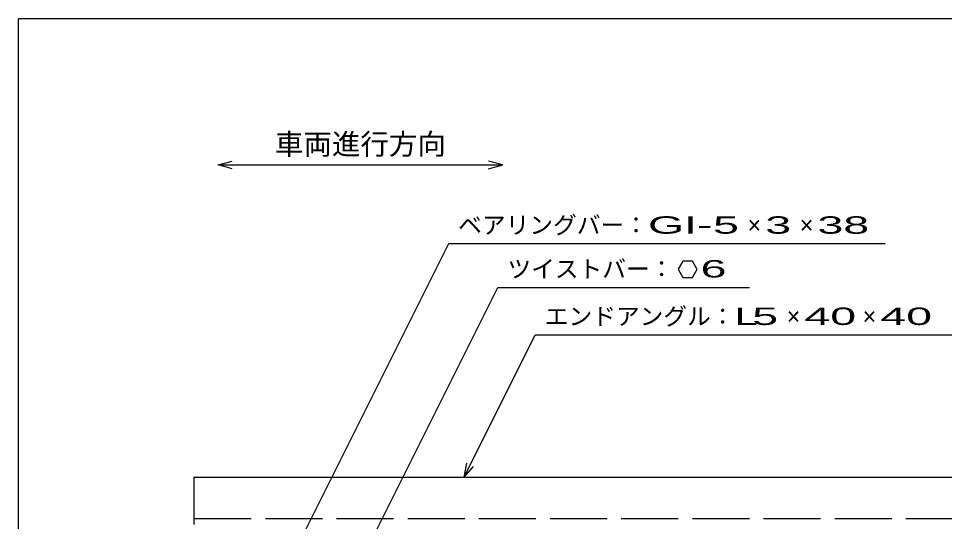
# Model space of a CAD drawing. Units: millimetres, scale not verified. Extents: x -1456 to 1385, y -1026 to 843.
# Drawn here: x -1383 to -602, y 418 to 843 of the extents above; entities that cross this region are included whole.
import ezdxf
from ezdxf.enums import TextEntityAlignment as Align

# ---------------------------------------------------------------- set-up
doc = ezdxf.new("R2010")
doc.units = ezdxf.units.MM
doc.header["$LTSCALE"] = 8
doc.linetypes.add('DASHED', pattern=[7.5, 6, -1.5])
for name, color, linetype, lineweight in [('0_2', 150, 'Continuous', 25), ('16', 3, 'Continuous', 25), ('22', 4, 'Continuous', 25)]:
    doc.layers.add(name, color=color, linetype=linetype, lineweight=lineweight)
doc.styles.add('ベクトル', font='')
doc.styles.get('ベクトル').set_extended_font_data('ベクトル')

msp = doc.modelspace()

# ---------------------------------------------------------------- linework, layer by layer
at = {"layer": '0_2'}
for p, q in [((-1383.2, -917.2), (-1383.2, 842.8)), ((-1383.2, 842.8), (1384.8, 842.8))]:
    msp.add_line(p, q, dxfattribs=at)
at = {"layer": '0_2', "color": 4}
for p, q in [((-1214.967, 719.267), (-1202.967, 722.467)), ((-1202.967, 716.067), (-1214.967, 719.267)), ((-1214.967, 719.267), (-974.967, 719.267)), ((-974.967, 719.267), (-986.967, 722.467)), ((-986.967, 716.067), (-974.967, 719.267))]:
    msp.add_line(p, q, dxfattribs=at)
at = {"layer": '16'}
for p, q in [((-1235, 456), (-240, 456)), ((-1235, 416), (-1235, 456))]:
    msp.add_line(p, q, dxfattribs=at)
at = {"layer": '16', "linetype": 'DASHED'}
msp.add_line((-1235, 421), (-240, 421), dxfattribs=at)
at = {"layer": '22'}
for p, q in [((-1170, 354), (-1020.5, 653)), ((-1020.5, 653), (-652.5, 653)), ((-823, 638.212), (-827, 631.284)), ((-815, 638.212), (-823, 638.212)), ((-811, 631.2), (-815, 638.212)), ((-827, 631.284), (-823, 624.356)), ((-815, 624.356), (-811, 631.284)), ((-823, 624.356), (-815, 624.356)), ((-1097.5, 379), (-979, 616)), ((-979, 616), (-767, 616)), ((-1007.5, 456), (-947.5, 576)), ((-947.5, 576), (-595.5, 576)), ((-1007.5, 456), (-1005.1, 467.68)), ((-1007.5, 456), (-999.5, 464.8))]:
    msp.add_line(p, q, dxfattribs=at)

# ---------------------------------------------------------------- texts
at = {"layer": '0_2', "color": 2, "style": 'ベクトル'}
msp.add_text('車両進行方向', height=17.6, dxfattribs=at).set_placement((-1166.967, 736.867), align=Align.MIDDLE_LEFT)
at = {"layer": '22', "color": 2, "style": 'ベクトル'}
for s, p in [('ベアリングバー：', (-1012.5, 668.6)), ('×', (-768.5, 668.6)), ('×', (-724.5, 668.6)), ('ツイストバー：', (-971, 631.6)), ('エンドアングル：', (-939.5, 591.6)), ('×', (-735.5, 591.6)), ('×', (-671.5, 591.6))]:
    msp.add_text(s, height=14.66, dxfattribs=at).set_placement(p, align=Align.MIDDLE_LEFT)
for s, width, p in [('GI-', 2, (-852.5, 668.6)), (' 5 ', 2, (-808.5, 668.6)), (' 3 ', 2, (-764.5, 668.6)), (' 38 ', 2, (-720.5, 668.6)), (' 6 ', 2, (-819, 631.684)), ('L', 1.8, (-779.5, 591.6)), (' 5 ', 2, (-775.5, 591.6)), (' 40 ', 2, (-731.5, 591.6)), (' 40 ', 2, (-667.5, 591.6))]:
    msp.add_text(s, height=14.66, dxfattribs=dict(at, width=width)).set_placement(p, align=Align.MIDDLE_LEFT)

doc.saveas('drawing.dxf')
